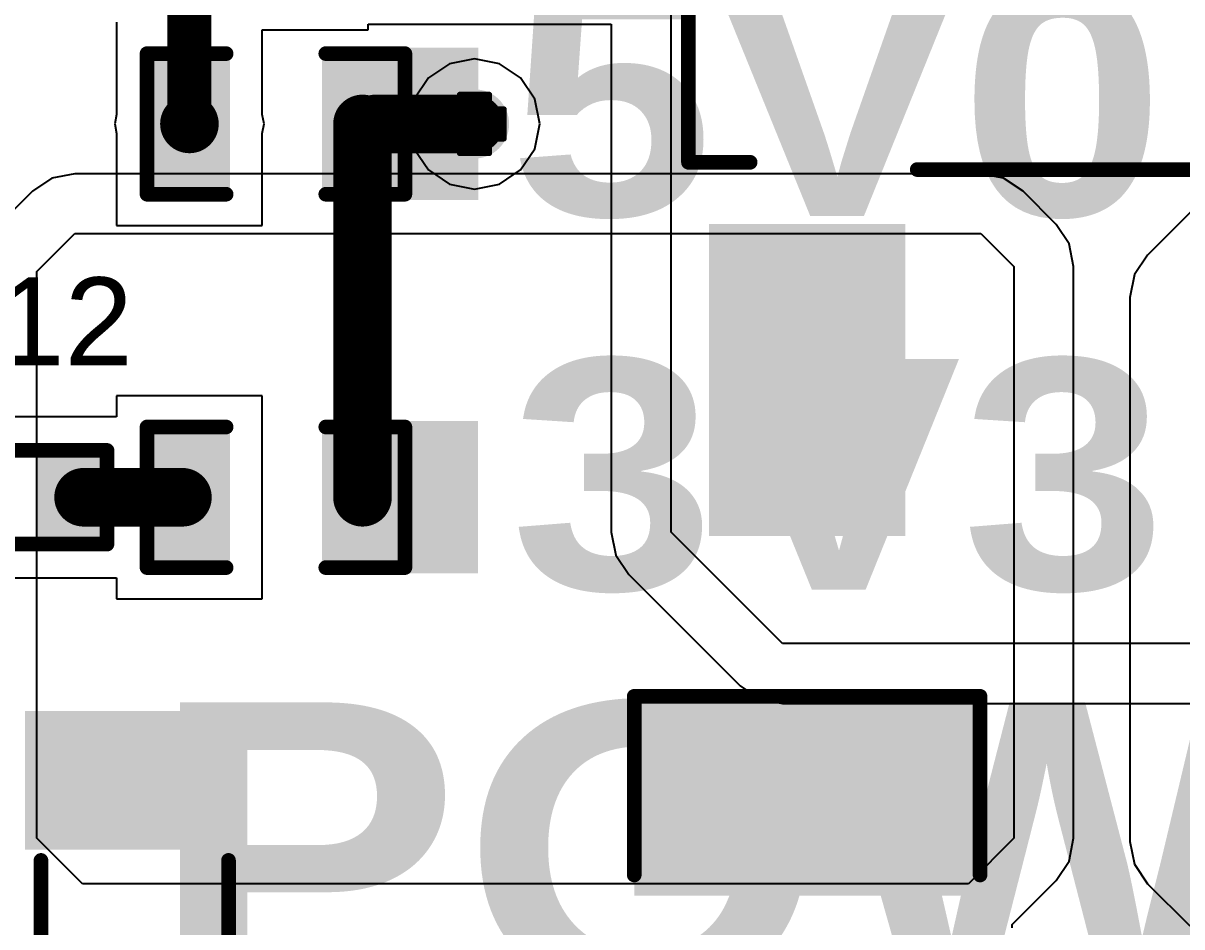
# Model space of a CAD drawing. Header units: inches. Extents: x 0 to 198, y 0 to 199.
# Drawn here: x 4.3819 to 4.7773, y 0.5133 to 0.8218 of the extents above; entities that cross this region are included whole.
import ezdxf

# ---------------------------------------------------------------- set-up
doc = ezdxf.new("R2010")
doc.units = ezdxf.units.IN
doc.header["$MEASUREMENT"] = 0
for name, color, linetype in [('Bottom Layer', 5, 'Continuous'), ('Bottom Overlay', 54, 'Continuous'), ('Bottom Paste', 16, 'Continuous'), ('Bottom Solder', 6, 'Continuous'), ('Drill Drawing', 1, 'Continuous'), ('Layer 1', 16, 'Continuous'), ('Layer 2', 76, 'Continuous'), ('Top Layer', 1, 'Continuous'), ('Top Overlay', 2, 'Continuous'), ('Top Paste', 8, 'Continuous'), ('Top Solder', 216, 'Continuous'), ('Via Holes', 16, 'Continuous')]:
    doc.layers.add(name, color=color, linetype=linetype)
doc.styles.add('Arial', font='', dxfattribs={"height": 0.2})
doc.styles.add('Arial Black_Bold', font='', dxfattribs={"height": 0.2})
doc.styles.get('Arial').set_extended_font_data('Arial')
doc.styles.get('Arial Black_Bold').set_extended_font_data('Arial Black', bold=True)

# ---------------------------------------------------------------- blocks, each defined once
blk = doc.blocks.new('TO_252_2L_B_52')
at = {"layer": 'Bottom Layer'}
for points in [[(-0.12007865, 0.1850402), (-0.06102355, 0.1850402), (-0.06102355, 0.086615), (-0.12007865, 0.086615)], [(0.06102335, 0.1850402), (0.12007845, 0.1850402), (0.12007845, 0.086615), (0.06102335, 0.086615)], [(-0.1377944, 0.0019689), (0.1377962, 0.0019689), (0.1377962, -0.2736217), (-0.1377944, -0.2736217)]]:
    blk.add_hatch(color=5, dxfattribs=at).paths.add_polyline_path(points)
at = {"layer": 'Bottom Paste'}
for points in [[(-0.12007865, 0.1850402), (-0.06102355, 0.1850402), (-0.06102355, 0.086615), (-0.12007865, 0.086615)], [(0.06102335, 0.1850402), (0.12007845, 0.1850402), (0.12007845, 0.086615), (0.06102335, 0.086615)], [(-0.1377944, 0.0019689), (0.1377962, 0.0019689), (0.1377962, -0.2736217), (-0.1377944, -0.2736217)]]:
    blk.add_hatch(color=16, dxfattribs=at).paths.add_polyline_path(points)
at = {"layer": 'Bottom Solder'}
for points in [[(-0.12407865, 0.1890402), (-0.05702355, 0.1890402), (-0.05702355, 0.082615), (-0.12407865, 0.082615)], [(0.05702335, 0.1890402), (0.12407845, 0.1890402), (0.12407845, 0.082615), (0.05702335, 0.082615)], [(-0.1417944, 0.0059689), (0.1417962, 0.0059689), (0.1417962, -0.2776217), (-0.1417944, -0.2776217)]]:
    blk.add_hatch(color=6, dxfattribs=at).paths.add_polyline_path(points)
at = {"layer": 'Bottom Overlay'}
for points in [[(-0.1269991, 0.1339996, 0.005, 0.005, 0), (-0.1319991, 0.1389996, 0.005, 0.005, 0)], [(-0.1319991, 0.1389996, 0.005, 0.005, 0), (-0.1319991, 0.1289996, 0.005, 0.005, 0)], [(-0.1269991, 0.1339996, 0.005, 0.005, 0), (-0.1319991, 0.1289996, 0.005, 0.005, 0)], [(0.0529989, 0.0639996, 0.005, 0.005, 0), (-0.0559991, 0.0639996, 0.005, 0.005, 0)], [(0.1310469, 0.0615256, 0.005, 0.005, 0), (0.1099989, 0.0615256, 0.005, 0.005, 0)], [(0.1310469, 0.0615256, 0.005, 0.005, 0), (0.1310469, 0.0089416, 0.005, 0.005, 0)], [(-0.1099991, 0.0573656, 0.005, 0.005, 0), (-0.1302231, 0.0573656, 0.005, 0.005, 0)], [(-0.1302231, 0.0573656, 0.005, 0.005, 0), (-0.1302231, 0.0079996, 0.005, 0.005, 0)]]:
    blk.add_lwpolyline(points, format="xyseb", dxfattribs=at)
for points in [[(-0.1332491, 0.1389996, 0.0025, 0.0025, 1), (-0.1307491, 0.1389996, 0.0025, 0.0025, 1)], [(-0.1332491, 0.1389996, 0.0025, 0.0025, 1), (-0.1307491, 0.1389996, 0.0025, 0.0025, 1)], [(-0.1282491, 0.1339996, 0.0025, 0.0025, 1), (-0.1257491, 0.1339996, 0.0025, 0.0025, 1)], [(-0.1282491, 0.1339996, 0.0025, 0.0025, 1), (-0.1257491, 0.1339996, 0.0025, 0.0025, 1)], [(-0.1332491, 0.1289996, 0.0025, 0.0025, 1), (-0.1307491, 0.1289996, 0.0025, 0.0025, 1)], [(-0.1332491, 0.1289996, 0.0025, 0.0025, 1), (-0.1307491, 0.1289996, 0.0025, 0.0025, 1)], [(-0.0572491, 0.0639996, 0.0025, 0.0025, 1), (-0.0547491, 0.0639996, 0.0025, 0.0025, 1)], [(0.0517489, 0.0639996, 0.0025, 0.0025, 1), (0.0542489, 0.0639996, 0.0025, 0.0025, 1)], [(0.1087489, 0.0615256, 0.0025, 0.0025, 1), (0.1112489, 0.0615256, 0.0025, 0.0025, 1)], [(0.1297969, 0.0615256, 0.0025, 0.0025, 1), (0.1322969, 0.0615256, 0.0025, 0.0025, 1)], [(0.1297969, 0.0615256, 0.0025, 0.0025, 1), (0.1322969, 0.0615256, 0.0025, 0.0025, 1)], [(-0.1314731, 0.0573656, 0.0025, 0.0025, 1), (-0.1289731, 0.0573656, 0.0025, 0.0025, 1)], [(-0.1314731, 0.0573656, 0.0025, 0.0025, 1), (-0.1289731, 0.0573656, 0.0025, 0.0025, 1)], [(-0.1112491, 0.0573656, 0.0025, 0.0025, 1), (-0.1087491, 0.0573656, 0.0025, 0.0025, 1)], [(-0.1314731, 0.0079996, 0.0025, 0.0025, 1), (-0.1289731, 0.0079996, 0.0025, 0.0025, 1)], [(0.1297969, 0.0089416, 0.0025, 0.0025, 1), (0.1322969, 0.0089416, 0.0025, 0.0025, 1)]]:
    blk.add_lwpolyline(points, format="xyseb", close=True, dxfattribs=at)
blk = doc.blocks.new('R___0402_179')
at = {"layer": 'Top Layer'}
for points in [[(-0.0275009, -0.0125008), (-0.0275009, 0.0124992), (-0.009500899999999998, 0.0124992), (-0.009500900000000001, -0.0125008)], [(0.0094992, -0.0125008), (0.009499200000000001, 0.0124992), (0.0274992, 0.0124992), (0.0274992, -0.0125008)]]:
    blk.add_hatch(color=1, dxfattribs=at).paths.add_polyline_path(points)
at = {"layer": 'Top Paste'}
for points in [[(-0.0275009, -0.0125008), (-0.0275009, 0.0124992), (-0.009500899999999998, 0.0124992), (-0.009500900000000001, -0.0125008)], [(0.0094992, -0.0125008), (0.009499200000000001, 0.0124992), (0.0274992, 0.0124992), (0.0274992, -0.0125008)]]:
    blk.add_hatch(color=8, dxfattribs=at).paths.add_polyline_path(points)
at = {"layer": 'Top Solder'}
for points in [[(-0.0296663, -0.0146662), (-0.0296663, 0.0146646), (-0.007335499999999998, 0.0146646), (-0.007335500000000002, -0.0146662)], [(0.007333799999999999, -0.0146662), (0.007333800000000001, 0.0146646), (0.0296646, 0.0146646), (0.0296646, -0.0146662)]]:
    blk.add_hatch(color=216, dxfattribs=at).paths.add_polyline_path(points)
at = {"layer": 'Top Overlay'}
for points in [[(-0.0310008, -0.0160008, 0.005, 0.005, 0), (-0.0310007, 0.0159991, 0.005, 0.005, 0)], [(-0.0310007, 0.0159991, 0.005, 0.005, 0), (0.0309991, 0.0159991, 0.005, 0.005, 0)], [(0.0309991, -0.0160007, 0.005, 0.005, 0), (0.0309991, 0.0159991, 0.005, 0.005, 0)], [(-0.0310008, -0.0160008, 0.005, 0.005, 0), (0.0309991, -0.0160007, 0.005, 0.005, 0)], [(-0.0320008, -0.0170008, 0.000127, 0.000127, 0), (0.0319992, -0.0170008, 0.000127, 0.000127, 0)]]:
    blk.add_lwpolyline(points, format="xyseb", dxfattribs=at)
for points in [[(-0.0322507, 0.0159991, 0.0025, 0.0025, 1), (-0.0297507, 0.0159991, 0.0025, 0.0025, 1)], [(-0.0322507, 0.0159991, 0.0025, 0.0025, 1), (-0.0297507, 0.0159991, 0.0025, 0.0025, 1)], [(0.0297491, 0.0159991, 0.0025, 0.0025, 1), (0.0322491, 0.0159991, 0.0025, 0.0025, 1)], [(0.0297491, 0.0159991, 0.0025, 0.0025, 1), (0.0322491, 0.0159991, 0.0025, 0.0025, 1)], [(-0.0322508, -0.0160008, 0.0025, 0.0025, 1), (-0.0297508, -0.0160008, 0.0025, 0.0025, 1)], [(-0.0322508, -0.0160008, 0.0025, 0.0025, 1), (-0.0297508, -0.0160008, 0.0025, 0.0025, 1)], [(0.0297491, -0.0160007, 0.0025, 0.0025, 1), (0.0322491, -0.0160007, 0.0025, 0.0025, 1)], [(0.0297491, -0.0160007, 0.0025, 0.0025, 1), (0.0322491, -0.0160007, 0.0025, 0.0025, 1)], [(-0.0320325, -0.0170008, 6.35e-05, 6.35e-05, 1), (-0.0319691, -0.0170008, 6.35e-05, 6.35e-05, 1)], [(0.0319675, -0.0170008, 6.35e-05, 6.35e-05, 1), (0.0320309, -0.0170008, 6.35e-05, 6.35e-05, 1)]]:
    blk.add_lwpolyline(points, format="xyseb", close=True, dxfattribs=at)
blk = doc.blocks.new('LED_0603_207')
at = {"layer": 'Top Layer'}
for points in [[(-0.0393699, 0.01968445), (-0.0196849, 0.01968445), (-0.0196849, -0.01968565), (-0.0393699, -0.01968565)], [(0.0196841, 0.01968445), (0.0393691, 0.01968445), (0.0393691, -0.01968565), (0.0196841, -0.01968565)]]:
    blk.add_hatch(color=1, dxfattribs=at).paths.add_polyline_path(points)
at = {"layer": 'Top Overlay'}
blk.add_hatch(color=2, dxfattribs=at).paths.add_polyline_path([(0.0439988, -0.0259887), (0.0689988, -0.0259887), (0.0689988, 0.0260113), (0.0439988, 0.0260113)])
at = {"layer": 'Top Paste'}
for points in [[(-0.0393699, 0.01968445), (-0.0196849, 0.01968445), (-0.0196849, -0.01968565), (-0.0393699, -0.01968565)], [(0.0196841, 0.01968445), (0.0393691, 0.01968445), (0.0393691, -0.01968565), (0.0196841, -0.01968565)]]:
    blk.add_hatch(color=8, dxfattribs=at).paths.add_polyline_path(points)
at = {"layer": 'Top Solder'}
for points in [[(-0.0433699, 0.02368445), (-0.0156849, 0.02368445), (-0.0156849, -0.02368565), (-0.0433699, -0.02368565)], [(0.0156841, 0.02368445), (0.0433691, 0.02368445), (0.0433691, -0.02368565), (0.0156841, -0.02368565)]]:
    blk.add_hatch(color=216, dxfattribs=at).paths.add_polyline_path(points)
at = {"layer": 'Top Overlay'}
for points in [[(-0.0439994, -0.0240006, 0.005, 0.005, 0), (-0.0439994, 0.0239994, 0.005, 0.005, 0)], [(-0.0439994, 0.0239994, 0.005, 0.005, 0), (-0.0169994, 0.0239993, 0.005, 0.005, 0)], [(0.0170006, 0.0239994, 0.005, 0.005, 0), (0.0440006, 0.0239994, 0.005, 0.005, 0)], [(0.0440006, -0.0240006, 0.005, 0.005, 0), (0.0440006, 0.0239994, 0.005, 0.005, 0)], [(-0.0439994, -0.0240006, 0.005, 0.005, 0), (-0.0169994, -0.0240006, 0.005, 0.005, 0)], [(0.0170006, -0.0240005, 0.005, 0.005, 0), (0.0440006, -0.0240006, 0.005, 0.005, 0)]]:
    blk.add_lwpolyline(points, format="xyseb", dxfattribs=at)
for points in [[(-0.0452494, 0.0239994, 0.0025, 0.0025, 1), (-0.0427494, 0.0239994, 0.0025, 0.0025, 1)], [(-0.0452494, 0.0239994, 0.0025, 0.0025, 1), (-0.0427494, 0.0239994, 0.0025, 0.0025, 1)], [(-0.0182494, 0.0239993, 0.0025, 0.0025, 1), (-0.0157494, 0.0239993, 0.0025, 0.0025, 1)], [(0.0157506, 0.0239994, 0.0025, 0.0025, 1), (0.0182506, 0.0239994, 0.0025, 0.0025, 1)], [(0.0427506, 0.0239994, 0.0025, 0.0025, 1), (0.0452506, 0.0239994, 0.0025, 0.0025, 1)], [(0.0427506, 0.0239994, 0.0025, 0.0025, 1), (0.0452506, 0.0239994, 0.0025, 0.0025, 1)], [(-0.0452494, -0.0240006, 0.0025, 0.0025, 1), (-0.0427494, -0.0240006, 0.0025, 0.0025, 1)], [(-0.0452494, -0.0240006, 0.0025, 0.0025, 1), (-0.0427494, -0.0240006, 0.0025, 0.0025, 1)], [(-0.0182494, -0.0240006, 0.0025, 0.0025, 1), (-0.0157494, -0.0240006, 0.0025, 0.0025, 1)], [(0.0157506, -0.0240005, 0.0025, 0.0025, 1), (0.0182506, -0.0240005, 0.0025, 0.0025, 1)], [(0.0427506, -0.0240006, 0.0025, 0.0025, 1), (0.0452506, -0.0240006, 0.0025, 0.0025, 1)], [(0.0427506, -0.0240006, 0.0025, 0.0025, 1), (0.0452506, -0.0240006, 0.0025, 0.0025, 1)]]:
    blk.add_lwpolyline(points, format="xyseb", close=True, dxfattribs=at)
blk = doc.blocks.new('LED_0603_208')
at = {"layer": 'Top Layer'}
for points in [[(-0.0393706, 0.01968525), (-0.0196856, 0.01968525), (-0.0196856, -0.01968485), (-0.0393706, -0.01968485)], [(0.0196853, 0.01968515), (0.0393703, 0.01968515), (0.0393703, -0.01968495), (0.0196853, -0.01968495)]]:
    blk.add_hatch(color=1, dxfattribs=at).paths.add_polyline_path(points)
at = {"layer": 'Top Overlay'}
blk.add_hatch(color=2, dxfattribs=at).paths.add_polyline_path([(0.0440043, -0.0259962), (0.0690043, -0.0259962), (0.0690043, 0.0260038), (0.0440043, 0.0260038)])
at = {"layer": 'Top Paste'}
for points in [[(-0.0393706, 0.01968525), (-0.0196856, 0.01968525), (-0.0196856, -0.01968485), (-0.0393706, -0.01968485)], [(0.0196853, 0.01968515), (0.0393703, 0.01968515), (0.0393703, -0.01968495), (0.0196853, -0.01968495)]]:
    blk.add_hatch(color=8, dxfattribs=at).paths.add_polyline_path(points)
at = {"layer": 'Top Solder'}
for points in [[(-0.0433706, 0.02368525), (-0.0156856, 0.02368525), (-0.0156856, -0.02368485), (-0.0433706, -0.02368485)], [(0.0156853, 0.02368515), (0.0433703, 0.02368515), (0.0433703, -0.02368495), (0.0156853, -0.02368495)]]:
    blk.add_hatch(color=216, dxfattribs=at).paths.add_polyline_path(points)
at = {"layer": 'Top Overlay'}
for points in [[(-0.0440002, -0.0239998, 0.005, 0.005, 0), (-0.0440001, 0.0240002, 0.005, 0.005, 0)], [(-0.0440001, 0.0240002, 0.005, 0.005, 0), (-0.0170003, 0.0240002, 0.005, 0.005, 0)], [(0.0169998, 0.0240002, 0.005, 0.005, 0), (0.0439999, 0.0240002, 0.005, 0.005, 0)], [(0.0439998, -0.0239998, 0.005, 0.005, 0), (0.0439999, 0.0240002, 0.005, 0.005, 0)], [(-0.0440002, -0.0239998, 0.005, 0.005, 0), (-0.0170002, -0.0239998, 0.005, 0.005, 0)], [(0.0169998, -0.0239998, 0.005, 0.005, 0), (0.0439998, -0.0239998, 0.005, 0.005, 0)]]:
    blk.add_lwpolyline(points, format="xyseb", dxfattribs=at)
for points in [[(-0.0452501, 0.0240002, 0.0025, 0.0025, 1), (-0.0427501, 0.0240002, 0.0025, 0.0025, 1)], [(-0.0452501, 0.0240002, 0.0025, 0.0025, 1), (-0.0427501, 0.0240002, 0.0025, 0.0025, 1)], [(-0.0182503, 0.0240002, 0.0025, 0.0025, 1), (-0.0157503, 0.0240002, 0.0025, 0.0025, 1)], [(0.0157498, 0.0240002, 0.0025, 0.0025, 1), (0.0182498, 0.0240002, 0.0025, 0.0025, 1)], [(0.0427499, 0.0240002, 0.0025, 0.0025, 1), (0.0452499, 0.0240002, 0.0025, 0.0025, 1)], [(0.0427499, 0.0240002, 0.0025, 0.0025, 1), (0.0452499, 0.0240002, 0.0025, 0.0025, 1)], [(-0.0452502, -0.0239998, 0.0025, 0.0025, 1), (-0.0427502, -0.0239998, 0.0025, 0.0025, 1)], [(-0.0452502, -0.0239998, 0.0025, 0.0025, 1), (-0.0427502, -0.0239998, 0.0025, 0.0025, 1)], [(-0.0182502, -0.0239998, 0.0025, 0.0025, 1), (-0.0157502, -0.0239998, 0.0025, 0.0025, 1)], [(0.0157498, -0.0239998, 0.0025, 0.0025, 1), (0.0182498, -0.0239998, 0.0025, 0.0025, 1)], [(0.0427498, -0.0239998, 0.0025, 0.0025, 1), (0.0452498, -0.0239998, 0.0025, 0.0025, 1)], [(0.0427498, -0.0239998, 0.0025, 0.0025, 1), (0.0452498, -0.0239998, 0.0025, 0.0025, 1)]]:
    blk.add_lwpolyline(points, format="xyseb", close=True, dxfattribs=at)
blk = doc.blocks.new('F____0805_B_246')
at = {"layer": 'Bottom Layer'}
for points in [[(-0.02362145, -0.03346475), (-0.06299155, -0.03346475), (-0.06299155, 0.03346435), (-0.02362145, 0.03346435)], [(0.06299255, -0.03346475), (0.02362245, -0.03346475), (0.02362245, 0.03346435), (0.06299255, 0.03346435)]]:
    blk.add_hatch(color=5, dxfattribs=at).paths.add_polyline_path(points)
at = {"layer": 'Bottom Paste'}
for points in [[(-0.02362145, -0.03346475), (-0.06299155, -0.03346475), (-0.06299155, 0.03346435), (-0.02362145, 0.03346435)], [(0.06299255, -0.03346475), (0.02362245, -0.03346475), (0.02362245, 0.03346435), (0.06299255, 0.03346435)]]:
    blk.add_hatch(color=16, dxfattribs=at).paths.add_polyline_path(points)
at = {"layer": 'Bottom Solder'}
for points in [[(-0.01962145, -0.03746475), (-0.06699155, -0.03746475), (-0.06699155, 0.03746435), (-0.01962145000000001, 0.03746435)], [(0.06699255, -0.03746475), (0.01962245000000001, -0.03746475), (0.01962244999999999, 0.03746435), (0.06699255, 0.03746435)]]:
    blk.add_hatch(color=6, dxfattribs=at).paths.add_polyline_path(points)
at = {"layer": 'Bottom Overlay'}
for points in [[(0.0159995, 0.0319998, 0.005, 0.005, 0), (-0.0160005, 0.0319998, 0.005, 0.005, 0)], [(0.0159995, -0.0320002, 0.005, 0.005, 0), (-0.0160005, -0.0320002, 0.005, 0.005, 0)]]:
    blk.add_lwpolyline(points, format="xyseb", dxfattribs=at)
for points in [[(-0.0172505, 0.0319998, 0.0025, 0.0025, 1), (-0.0147505, 0.0319998, 0.0025, 0.0025, 1)], [(0.0147495, 0.0319998, 0.0025, 0.0025, 1), (0.0172495, 0.0319998, 0.0025, 0.0025, 1)], [(-0.0172505, -0.0320002, 0.0025, 0.0025, 1), (-0.0147505, -0.0320002, 0.0025, 0.0025, 1)], [(0.0147495, -0.0320002, 0.0025, 0.0025, 1), (0.0172495, -0.0320002, 0.0025, 0.0025, 1)]]:
    blk.add_lwpolyline(points, format="xyseb", close=True, dxfattribs=at)
blk = doc.blocks.new('C___1210_B_358')
at = {"layer": 'Bottom Layer'}
for points in [[(-0.0799992, 0.0549993), (-0.0199992, 0.0549993), (-0.0199992, -0.0550007), (-0.0799992, -0.0550007)], [(0.0200007, 0.0549993), (0.0800007, 0.0549993), (0.0800007, -0.0550007), (0.0200007, -0.0550007)]]:
    blk.add_hatch(color=5, dxfattribs=at).paths.add_polyline_path(points)
at = {"layer": 'Bottom Paste'}
for points in [[(-0.0799992, 0.0549993), (-0.0199992, 0.0549993), (-0.0199992, -0.0550007), (-0.0799992, -0.0550007)], [(0.0200007, 0.0549993), (0.0800007, 0.0549993), (0.0800007, -0.0550007), (0.0200007, -0.0550007)]]:
    blk.add_hatch(color=16, dxfattribs=at).paths.add_polyline_path(points)
at = {"layer": 'Bottom Solder'}
for points in [[(-0.0839992, 0.0589993), (-0.0159992, 0.0589993), (-0.0159992, -0.0590007), (-0.0839992, -0.0590007)], [(0.0160007, 0.0589993), (0.0840007, 0.0589993), (0.0840007, -0.0590007), (0.0160007, -0.0590007)]]:
    blk.add_hatch(color=6, dxfattribs=at).paths.add_polyline_path(points)
at = {"layer": 'Bottom Overlay'}
for points in [[(-0.0839993, 0.0589993, 0.005, 0.005, 0), (-0.0839993, -0.0590007, 0.005, 0.005, 0)], [(-0.0839993, 0.0589993, 0.005, 0.005, 0), (-0.0229994, 0.0589993, 0.005, 0.005, 0)], [(0.0230007, 0.0589994, 0.005, 0.005, 0), (0.0840008, 0.0589993, 0.005, 0.005, 0)], [(0.0840008, 0.0589993, 0.005, 0.005, 0), (0.0840008, -0.0590007, 0.005, 0.005, 0)], [(-0.0839993, -0.0590007, 0.005, 0.005, 0), (-0.0229994, -0.0590007, 0.005, 0.005, 0)], [(0.0230007, -0.0590006, 0.005, 0.005, 0), (0.0840008, -0.0590007, 0.005, 0.005, 0)]]:
    blk.add_lwpolyline(points, format="xyseb", dxfattribs=at)
for points in [[(-0.0852493, 0.0589993, 0.0025, 0.0025, 1), (-0.0827493, 0.0589993, 0.0025, 0.0025, 1)], [(-0.0852493, 0.0589993, 0.0025, 0.0025, 1), (-0.0827493, 0.0589993, 0.0025, 0.0025, 1)], [(-0.0242494, 0.0589993, 0.0025, 0.0025, 1), (-0.0217494, 0.0589993, 0.0025, 0.0025, 1)], [(0.0217507, 0.0589994, 0.0025, 0.0025, 1), (0.0242507, 0.0589994, 0.0025, 0.0025, 1)], [(0.0827508, 0.0589993, 0.0025, 0.0025, 1), (0.0852508, 0.0589993, 0.0025, 0.0025, 1)], [(0.0827508, 0.0589993, 0.0025, 0.0025, 1), (0.0852508, 0.0589993, 0.0025, 0.0025, 1)], [(-0.0852493, -0.0590007, 0.0025, 0.0025, 1), (-0.0827493, -0.0590007, 0.0025, 0.0025, 1)], [(-0.0852493, -0.0590007, 0.0025, 0.0025, 1), (-0.0827493, -0.0590007, 0.0025, 0.0025, 1)], [(-0.0242494, -0.0590007, 0.0025, 0.0025, 1), (-0.0217494, -0.0590007, 0.0025, 0.0025, 1)], [(0.0217507, -0.0590006, 0.0025, 0.0025, 1), (0.0242507, -0.0590006, 0.0025, 0.0025, 1)], [(0.0827508, -0.0590007, 0.0025, 0.0025, 1), (0.0852508, -0.0590007, 0.0025, 0.0025, 1)], [(0.0827508, -0.0590007, 0.0025, 0.0025, 1), (0.0852508, -0.0590007, 0.0025, 0.0025, 1)]]:
    blk.add_lwpolyline(points, format="xyseb", close=True, dxfattribs=at)

msp = doc.modelspace()

# ---------------------------------------------------------------- hatches: boundary and pattern name
at = {"layer": 'Bottom Layer'}
h = msp.add_hatch(color=5, dxfattribs=at)
edge = h.paths.add_edge_path()
edge.add_arc((4.5359393, 0.7874003), 0.011811, 0, 360)
at = {"layer": 'Layer 1'}
h = msp.add_hatch(color=16, dxfattribs=at)
edge = h.paths.add_edge_path()
edge.add_arc((4.5359393, 0.7874003), 0.011811, 0, 360)
at = {"layer": 'Layer 2'}
h = msp.add_hatch(color=76, dxfattribs=at)
edge = h.paths.add_edge_path()
edge.add_arc((4.5359393, 0.7874003), 0.011811, 0, 360)
at = {"layer": 'Top Layer'}
h = msp.add_hatch(color=1, dxfattribs=at)
edge = h.paths.add_edge_path()
edge.add_arc((4.5359393, 0.7874003), 0.011811, 0, 360)
at = {"layer": 'Via Holes'}
h = msp.add_hatch(color=7, dxfattribs=at)
edge = h.paths.add_edge_path()
edge.add_arc((4.5359393, 0.7874003), 0.0059055, 0, 360)

# ---------------------------------------------------------------- linework, layer by layer
at = {"layer": 'Bottom Layer'}
for p, q in [((4.391734, 0.7688396), (4.3851184, 0.7644192)), ((4.3995376, 0.7703918), (4.391734, 0.7688396)), ((4.7087004, 0.7703918), (4.3995376, 0.7703918)), ((4.716504, 0.7688396), (4.7087004, 0.7703918)), ((4.7231196, 0.7644192), (4.716504, 0.7688396)), ((4.3851184, 0.7644192), (4.372116, 0.7514168)), ((4.7344189, 0.7531198), (4.7231196, 0.7644192)), ((4.7860243, 0.7630511), (4.7655808, 0.7426076)), ((4.7344192, 0.7531196), (4.7344189, 0.7531198)), ((4.7388396, 0.7465041), (4.7344192, 0.7531196)), ((4.3865352, 0.7369976), (4.3995376, 0.75)), ((4.3995376, 0.75), (4.7087004, 0.75)), ((4.7087004, 0.75), (4.72, 0.7387004)), ((4.7403918, 0.7387004), (4.7388396, 0.7465041)), ((4.7655808, 0.7426076), (4.7611604, 0.735992)), ((4.3865352, 0.5436214), (4.3865352, 0.7369976)), ((4.72, 0.7387004), (4.72, 0.5435656)), ((4.7403918, 0.5435656), (4.7403918, 0.7387004)), ((4.7611604, 0.735992), (4.7596082, 0.7281884)), ((4.7596082, 0.7281884), (4.7596082, 0.5424733)), ((4.4021412, 0.5280154), (4.3865352, 0.5436214)), ((4.72, 0.5435656), (4.7044498, 0.5280154)), ((4.7388396, 0.535762), (4.7403918, 0.5435656)), ((4.7596082, 0.5424733), (4.7611604, 0.5346697)), ((4.7344192, 0.5291464), (4.7388396, 0.535762)), ((4.7611604, 0.5346697), (4.7655808, 0.5280541)), ((4.7044498, 0.5280154), (4.4021412, 0.5280154)), ((4.4021412, 0.5280154), (4.4021412, 0.5280154)), ((4.7194498, 0.514177), (4.7344192, 0.5291464)), ((4.7655808, 0.5280541), (4.78, 0.5136349)), ((4.7194498, 0.5130154), (4.7194498, 0.514177))]:
    msp.add_line(p, q, dxfattribs=at)
at = {"layer": 'Drill Drawing'}
for points in [[(4.5309393, 0.7924003, 0.002, 0.002, 0), (4.5309393, 0.7974003, 0.002, 0.002, 0)], [(4.5309393, 0.7974003, 0.002, 0.002, 0), (4.5409393, 0.7974003, 0.002, 0.002, 0)], [(4.5409393, 0.7924003, 0.002, 0.002, 0), (4.5409393, 0.7974003, 0.002, 0.002, 0)], [(4.5259393, 0.7824003, 0.002, 0.002, 0), (4.5259393, 0.7924003, 0.002, 0.002, 0)], [(4.5259393, 0.7924003, 0.002, 0.002, 0), (4.5309393, 0.7924003, 0.002, 0.002, 0)], [(4.5299393, 0.7844003, 0.002, 0.002, 0), (4.5299393, 0.7904003, 0.002, 0.002, 0)], [(4.5299393, 0.7904003, 0.002, 0.002, 0), (4.5329393, 0.7904003, 0.002, 0.002, 0)], [(4.5329393, 0.7904003, 0.002, 0.002, 0), (4.5329393, 0.7934003, 0.002, 0.002, 0)], [(4.5329393, 0.7934003, 0.002, 0.002, 0), (4.5389393, 0.7934003, 0.002, 0.002, 0)], [(4.5389393, 0.7904003, 0.002, 0.002, 0), (4.5389393, 0.7934003, 0.002, 0.002, 0)], [(4.5389393, 0.7904003, 0.002, 0.002, 0), (4.5419393, 0.7904003, 0.002, 0.002, 0)], [(4.5409393, 0.7924003, 0.002, 0.002, 0), (4.5459393, 0.7924003, 0.002, 0.002, 0)], [(4.5419393, 0.7844003, 0.002, 0.002, 0), (4.5419393, 0.7904003, 0.002, 0.002, 0)], [(4.5459393, 0.7824003, 0.002, 0.002, 0), (4.5459393, 0.7924003, 0.002, 0.002, 0)], [(4.5259393, 0.7824003, 0.002, 0.002, 0), (4.5309393, 0.7824003, 0.002, 0.002, 0)], [(4.5299393, 0.7844003, 0.002, 0.002, 0), (4.5329393, 0.7844003, 0.002, 0.002, 0)], [(4.5309393, 0.7774003, 0.002, 0.002, 0), (4.5309393, 0.7824003, 0.002, 0.002, 0)], [(4.5329393, 0.7814003, 0.002, 0.002, 0), (4.5329393, 0.7844003, 0.002, 0.002, 0)], [(4.5389393, 0.7844003, 0.002, 0.002, 0), (4.5419393, 0.7844003, 0.002, 0.002, 0)], [(4.5389393, 0.7814003, 0.002, 0.002, 0), (4.5389393, 0.7844003, 0.002, 0.002, 0)], [(4.5409393, 0.7824003, 0.002, 0.002, 0), (4.5459393, 0.7824003, 0.002, 0.002, 0)], [(4.5409393, 0.7774003, 0.002, 0.002, 0), (4.5409393, 0.7824003, 0.002, 0.002, 0)], [(4.5329393, 0.7814003, 0.002, 0.002, 0), (4.5389393, 0.7814003, 0.002, 0.002, 0)], [(4.5309393, 0.7774003, 0.002, 0.002, 0), (4.5409393, 0.7774003, 0.002, 0.002, 0)]]:
    msp.add_lwpolyline(points, format="xyseb", dxfattribs=at)
for points in [[(4.5304393, 0.7974003, 0.001, 0.001, 1), (4.5314393, 0.7974003, 0.001, 0.001, 1)], [(4.5304393, 0.7974003, 0.001, 0.001, 1), (4.5314393, 0.7974003, 0.001, 0.001, 1)], [(4.5404393, 0.7974003, 0.001, 0.001, 1), (4.5414393, 0.7974003, 0.001, 0.001, 1)], [(4.5404393, 0.7974003, 0.001, 0.001, 1), (4.5414393, 0.7974003, 0.001, 0.001, 1)], [(4.5254393, 0.7924003, 0.001, 0.001, 1), (4.5264393, 0.7924003, 0.001, 0.001, 1)], [(4.5254393, 0.7924003, 0.001, 0.001, 1), (4.5264393, 0.7924003, 0.001, 0.001, 1)], [(4.5294393, 0.7904003, 0.001, 0.001, 1), (4.5304393, 0.7904003, 0.001, 0.001, 1)], [(4.5294393, 0.7904003, 0.001, 0.001, 1), (4.5304393, 0.7904003, 0.001, 0.001, 1)], [(4.5304393, 0.7924003, 0.001, 0.001, 1), (4.5314393, 0.7924003, 0.001, 0.001, 1)], [(4.5304393, 0.7924003, 0.001, 0.001, 1), (4.5314393, 0.7924003, 0.001, 0.001, 1)], [(4.5324393, 0.7934003, 0.001, 0.001, 1), (4.5334393, 0.7934003, 0.001, 0.001, 1)], [(4.5324393, 0.7934003, 0.001, 0.001, 1), (4.5334393, 0.7934003, 0.001, 0.001, 1)], [(4.5324393, 0.7904003, 0.001, 0.001, 1), (4.5334393, 0.7904003, 0.001, 0.001, 1)], [(4.5324393, 0.7904003, 0.001, 0.001, 1), (4.5334393, 0.7904003, 0.001, 0.001, 1)], [(4.5384393, 0.7934003, 0.001, 0.001, 1), (4.5394393, 0.7934003, 0.001, 0.001, 1)], [(4.5384393, 0.7934003, 0.001, 0.001, 1), (4.5394393, 0.7934003, 0.001, 0.001, 1)], [(4.5384393, 0.7904003, 0.001, 0.001, 1), (4.5394393, 0.7904003, 0.001, 0.001, 1)], [(4.5384393, 0.7904003, 0.001, 0.001, 1), (4.5394393, 0.7904003, 0.001, 0.001, 1)], [(4.5404393, 0.7924003, 0.001, 0.001, 1), (4.5414393, 0.7924003, 0.001, 0.001, 1)], [(4.5404393, 0.7924003, 0.001, 0.001, 1), (4.5414393, 0.7924003, 0.001, 0.001, 1)], [(4.5414393, 0.7904003, 0.001, 0.001, 1), (4.5424393, 0.7904003, 0.001, 0.001, 1)], [(4.5414393, 0.7904003, 0.001, 0.001, 1), (4.5424393, 0.7904003, 0.001, 0.001, 1)], [(4.5454393, 0.7924003, 0.001, 0.001, 1), (4.5464393, 0.7924003, 0.001, 0.001, 1)], [(4.5454393, 0.7924003, 0.001, 0.001, 1), (4.5464393, 0.7924003, 0.001, 0.001, 1)], [(4.5254393, 0.7824003, 0.001, 0.001, 1), (4.5264393, 0.7824003, 0.001, 0.001, 1)], [(4.5254393, 0.7824003, 0.001, 0.001, 1), (4.5264393, 0.7824003, 0.001, 0.001, 1)], [(4.5294393, 0.7844003, 0.001, 0.001, 1), (4.5304393, 0.7844003, 0.001, 0.001, 1)], [(4.5294393, 0.7844003, 0.001, 0.001, 1), (4.5304393, 0.7844003, 0.001, 0.001, 1)], [(4.5304393, 0.7824003, 0.001, 0.001, 1), (4.5314393, 0.7824003, 0.001, 0.001, 1)], [(4.5304393, 0.7824003, 0.001, 0.001, 1), (4.5314393, 0.7824003, 0.001, 0.001, 1)], [(4.5324393, 0.7844003, 0.001, 0.001, 1), (4.5334393, 0.7844003, 0.001, 0.001, 1)], [(4.5324393, 0.7844003, 0.001, 0.001, 1), (4.5334393, 0.7844003, 0.001, 0.001, 1)], [(4.5384393, 0.7844003, 0.001, 0.001, 1), (4.5394393, 0.7844003, 0.001, 0.001, 1)], [(4.5384393, 0.7844003, 0.001, 0.001, 1), (4.5394393, 0.7844003, 0.001, 0.001, 1)], [(4.5404393, 0.7824003, 0.001, 0.001, 1), (4.5414393, 0.7824003, 0.001, 0.001, 1)], [(4.5404393, 0.7824003, 0.001, 0.001, 1), (4.5414393, 0.7824003, 0.001, 0.001, 1)], [(4.5414393, 0.7844003, 0.001, 0.001, 1), (4.5424393, 0.7844003, 0.001, 0.001, 1)], [(4.5414393, 0.7844003, 0.001, 0.001, 1), (4.5424393, 0.7844003, 0.001, 0.001, 1)], [(4.5454393, 0.7824003, 0.001, 0.001, 1), (4.5464393, 0.7824003, 0.001, 0.001, 1)], [(4.5454393, 0.7824003, 0.001, 0.001, 1), (4.5464393, 0.7824003, 0.001, 0.001, 1)], [(4.5324393, 0.7814003, 0.001, 0.001, 1), (4.5334393, 0.7814003, 0.001, 0.001, 1)], [(4.5324393, 0.7814003, 0.001, 0.001, 1), (4.5334393, 0.7814003, 0.001, 0.001, 1)], [(4.5384393, 0.7814003, 0.001, 0.001, 1), (4.5394393, 0.7814003, 0.001, 0.001, 1)], [(4.5384393, 0.7814003, 0.001, 0.001, 1), (4.5394393, 0.7814003, 0.001, 0.001, 1)], [(4.5304393, 0.7774003, 0.001, 0.001, 1), (4.5314393, 0.7774003, 0.001, 0.001, 1)], [(4.5304393, 0.7774003, 0.001, 0.001, 1), (4.5314393, 0.7774003, 0.001, 0.001, 1)], [(4.5404393, 0.7774003, 0.001, 0.001, 1), (4.5414393, 0.7774003, 0.001, 0.001, 1)], [(4.5404393, 0.7774003, 0.001, 0.001, 1), (4.5414393, 0.7774003, 0.001, 0.001, 1)]]:
    msp.add_lwpolyline(points, format="xyseb", close=True, dxfattribs=at)
at = {"layer": 'Layer 2'}
for p, q in [((4.5274291, 0.8079458), (4.5202144, 0.8031252)), ((4.5359393, 0.8096386), (4.5274291, 0.8079458)), ((4.5444495, 0.8079458), (4.5359393, 0.8096386)), ((4.5516642, 0.8031252), (4.5444495, 0.8079458)), ((4.5202144, 0.8031252), (4.5153938, 0.7959105)), ((4.5564848, 0.7959105), (4.5516642, 0.8031252)), ((4.5153938, 0.7959105), (4.513701, 0.7874003)), ((4.5581776, 0.7874003), (4.5564848, 0.7959105)), ((4.513701, 0.7874003), (4.5153938, 0.7788901)), ((4.5564848, 0.7788901), (4.5581776, 0.7874003)), ((4.5153938, 0.7788901), (4.5202144, 0.7716754)), ((4.5516642, 0.7716754), (4.5564848, 0.7788901)), ((4.5202144, 0.7716754), (4.5274291, 0.7668548)), ((4.5444495, 0.7668548), (4.5516642, 0.7716754)), ((4.5274291, 0.7668548), (4.5359393, 0.765162)), ((4.5359393, 0.765162), (4.5444495, 0.7668548))]:
    msp.add_line(p, q, dxfattribs=at)
at = {"layer": 'Top Layer'}
for p, q in [((4.603, 0.6479999), (4.6029999, 0.8266082)), ((4.413817, 0.8220854), (4.413817, 0.7906546)), ((4.463502, 0.790657), (4.463502, 0.8195)), ((4.463502, 0.8195), (4.4996604, 0.8195)), ((4.4996604, 0.8195), (4.4996604, 0.8215102)), ((4.4996604, 0.8215102), (4.5826081, 0.8215102)), ((4.5826081, 0.8215102), (4.5826082, 0.6480004)), ((4.413817, 0.7906546), (4.4131697, 0.7874004)), ((4.4131697, 0.7874004), (4.413817, 0.7841462)), ((4.4641497, 0.7874008), (4.463502, 0.790657)), ((4.463502, 0.7841446), (4.4641497, 0.7874008)), ((4.413817, 0.7841462), (4.413817, 0.7527154)), ((4.463502, 0.7527154), (4.463502, 0.7841446)), ((4.413817, 0.7527154), (4.463502, 0.7527154)), ((4.4635029, 0.6946397), (4.4138179, 0.6946397)), ((4.4138179, 0.6946397), (4.4138179, 0.6874551)), ((4.4635029, 0.6252697), (4.4635029, 0.6946397)), ((4.4138179, 0.6874551), (4.3370381, 0.6874551)), ((4.5826082, 0.6480004), (4.5826081, 0.6479999)), ((4.5826081, 0.6479999), (4.5841604, 0.6401963)), ((4.6410001, 0.6099998), (4.603, 0.6479999)), ((4.5841604, 0.6401963), (4.5885808, 0.6335807)), ((4.5885808, 0.6335807), (4.5885811, 0.6335805)), ((4.5885811, 0.6335805), (4.6265809, 0.5955806)), ((4.3370381, 0.6324551), (4.4138179, 0.6324551)), ((4.4138179, 0.6324551), (4.4138179, 0.6252697)), ((4.4138179, 0.6252697), (4.4635029, 0.6252697)), ((4.9849999, 0.6099999), (4.6410001, 0.6099998)), ((4.6265809, 0.5955806), (4.6331965, 0.5911602)), ((4.6331965, 0.5911602), (4.6410001, 0.589608)), ((4.6410001, 0.589608), (4.9849999, 0.5896081))]:
    msp.add_line(p, q, dxfattribs=at)
for points in [[(4.4386599, 0.7874008, 0.015, 0.015, 0), (4.4386599, 0.8469995, 0.015, 0.015, 0)], [(4.4386595, 0.7874004, 0.02, 0.02, 0), (4.4386599, 0.7874008, 0.02, 0.02, 0)], [(4.4977154, 0.6599557, 0.02, 0.02, 0), (4.4977154, 0.7874003, 0.02, 0.02, 0)], [(4.5022274, 0.7874003, 0.02, 0.02, 0), (4.5359393, 0.7874003, 0.02, 0.02, 0)], [(4.4025501, 0.6599551, 0.02, 0.02, 0), (4.4362621, 0.6599551, 0.02, 0.02, 0)], [(4.4977144, 0.6599547, 0.02, 0.02, 0), (4.4977154, 0.6599557, 0.02, 0.02, 0)]]:
    msp.add_lwpolyline(points, format="xyseb", dxfattribs=at)
for points in [[(4.4336595, 0.7874004, 0.01, 0.01, 1), (4.4436595, 0.7874004, 0.01, 0.01, 1)], [(4.4336599, 0.7874008, 0.01, 0.01, 1), (4.4436599, 0.7874008, 0.01, 0.01, 1)], [(4.4349099, 0.7874008, 0.0075, 0.0075, 1), (4.4424099, 0.7874008, 0.0075, 0.0075, 1)], [(4.4927154, 0.7874003, 0.01, 0.01, 1), (4.5027154, 0.7874003, 0.01, 0.01, 1)], [(4.4972274, 0.7874003, 0.01, 0.01, 1), (4.5072274, 0.7874003, 0.01, 0.01, 1)], [(4.5309393, 0.7874003, 0.01, 0.01, 1), (4.5409393, 0.7874003, 0.01, 0.01, 1)], [(4.3975501, 0.6599551, 0.01, 0.01, 1), (4.4075501, 0.6599551, 0.01, 0.01, 1)], [(4.4312621, 0.6599551, 0.01, 0.01, 1), (4.4412621, 0.6599551, 0.01, 0.01, 1)], [(4.4927144, 0.6599547, 0.01, 0.01, 1), (4.5027144, 0.6599547, 0.01, 0.01, 1)], [(4.4927154, 0.6599557, 0.01, 0.01, 1), (4.5027154, 0.6599557, 0.01, 0.01, 1)], [(4.4927154, 0.6599557, 0.01, 0.01, 1), (4.5027154, 0.6599557, 0.01, 0.01, 1)]]:
    msp.add_lwpolyline(points, format="xyseb", close=True, dxfattribs=at)

# ---------------------------------------------------------------- block references
for name, p, rotation in [('TO_252_2L_B_52', (4.7400007, 0.8358276), 180), ('C___1210_B_358', (4.6494491, 0.5080147), 90), ('F____0805_B_246', (4.42, 0.52), 270)]:
    msp.add_blockref(name, p, dxfattribs=dict(rotation=rotation))
for name, p in [('LED_0603_208', (4.4681876, 0.7874002)), ('LED_0603_207', (4.4681878, 0.6599553)), ('R___0402_179', (4.3795389, 0.6599559))]:
    msp.add_blockref(name, p)

# ---------------------------------------------------------------- texts
at = {"layer": 'Top Overlay', "style": 'Arial Black_Bold'}
for s, height, p in [('5V0', 0.0787402, (4.5475672, 0.7560254)), ('3V3', 0.0787402, (4.5481344, 0.6284605)), ('DC POWER OUT', 0.1, (4.1493384, 0.4899417))]:
    msp.add_text(s, height=height, rotation=360, dxfattribs=at).set_placement(p)
at = {"layer": 'Top Overlay', "style": 'Arial'}
msp.add_text('R12', height=0.03, dxfattribs=at).set_placement((4.3425122, 0.7050049))

doc.saveas('drawing.dxf')
